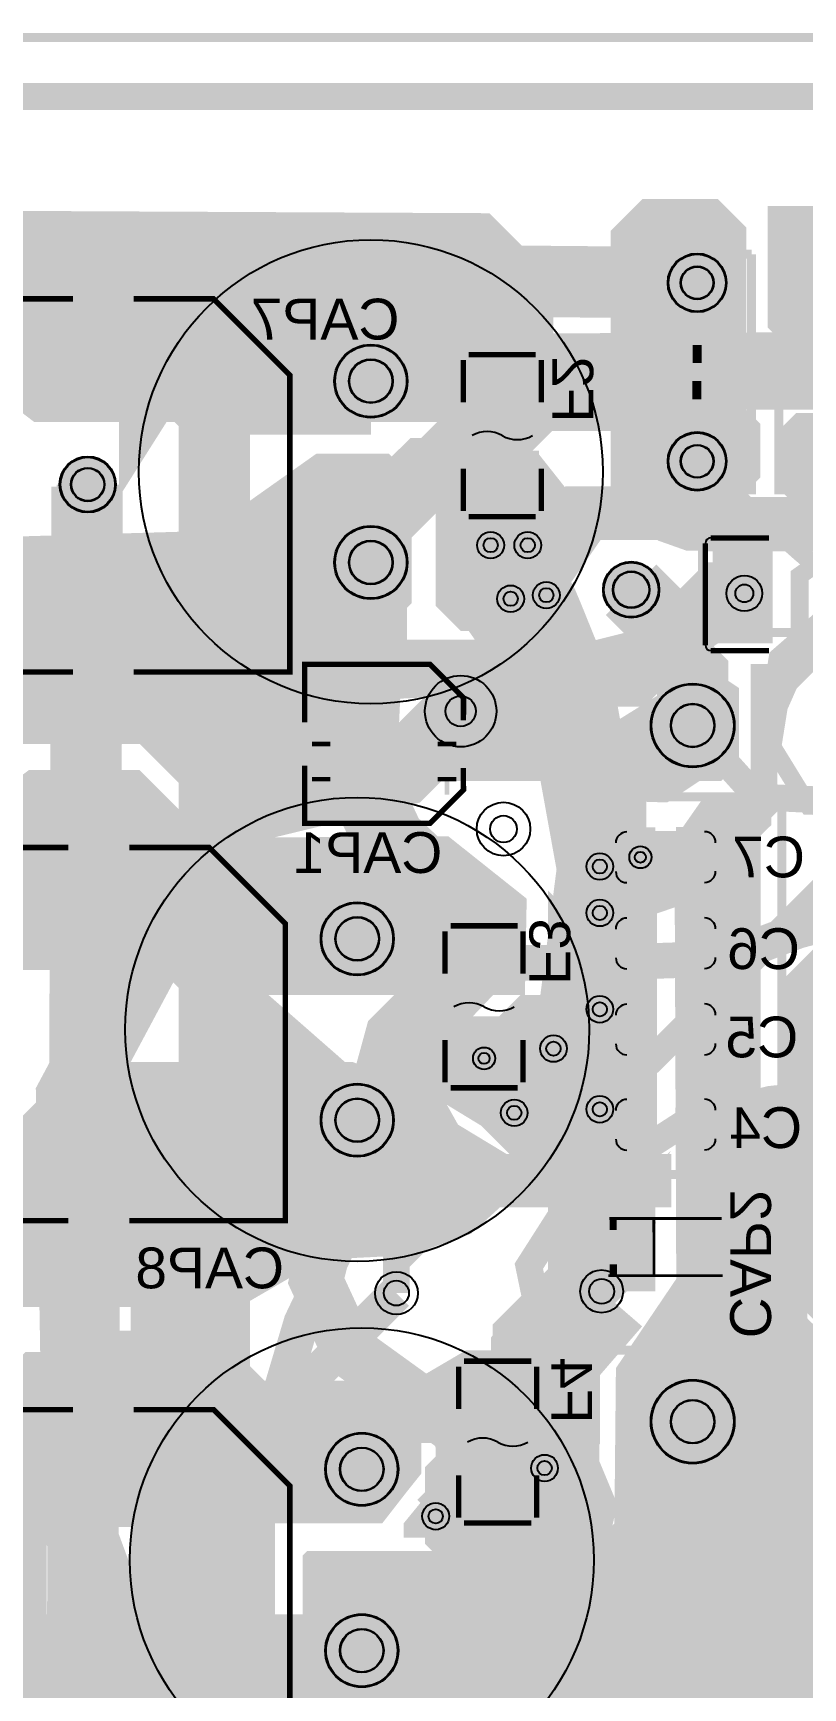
# Model space of a CAD drawing. Header units: millimetres. Extents: x 10 to 150, y 10 to 93.
# Drawn here: x 103.36 to 124.93, y 43.77 to 90.13 of the extents above; entities that cross this region are included whole.
import ezdxf

# ---------------------------------------------------------------- set-up
doc = ezdxf.new("R2010")
doc.units = ezdxf.units.MM
for name, color, linetype, true_color in [('BoardOutLine', 7, 'Continuous', 0xff00ff), ('BottomLayer', 7, 'Continuous', 0x00ff00), ('BottomPasteMaskLayer', 7, 'Continuous', 0x800000), ('BottomSilkLayer', 7, 'Continuous', 0x0000ff), ('BottomSolderMaskLayer', 7, 'Continuous', 0xaa00ff), ('Document', 7, 'Continuous', 0xffffff), ('Hole', 7, 'Continuous', 0x222222), ('Inner1', 7, 'Continuous', 0xffff00), ('Inner2', 7, 'Continuous', 0xff00ff), ('Multi-Layer', 7, 'Continuous', 0xc0c0c0), ('TopLayer', 7, 'Continuous', 0xff0000), ('TopSilkLayer', 7, 'Continuous', 0xffcc00), ('TopSolderMaskLayer', 7, 'Continuous', 0x800080)]:
    doc.layers.add(name, color=color, linetype=linetype, true_color=true_color)
doc.styles.get("Standard").update_dxf_attribs({"font": 'arial.ttf'})

msp = doc.modelspace()

# ---------------------------------------------------------------- hatches: boundary and pattern name
at = {"layer": 'BottomLayer'}
for points in [[(123.339, 82.082), (123.339, 84.582), (123.339, 84.682), (122.539, 85.482), (120.439, 85.482), (119.539, 84.582), (119.539, 81.382), (120.339, 80.582), (122.539, 80.582), (123.339, 81.482)], [(95.439, 81.182), (100.439, 81.182), (100.839, 81.182), (103.389, 79.233), (115.139, 79.233), (117.55, 79.25), (117.939, 79.682), (117.939, 83.282), (116.139, 85.082), (95.639, 85.182), (93.939, 84.282), (93.939, 81.882)], [(124.139, 85.282), (124.139, 85.082), (124.139, 84.282), (124.139, 82.182), (123.939, 81.982), (123.939, 81.882), (124.439, 81.382), (126.939, 81.382), (126.939, 81.382), (127.639, 80.682), (127.639, 85.282)], [(123.939, 85.282), (123.939, 81.982), (127.539, 81.982), (127.639, 81.882), (127.639, 85.182), (127.739, 85.282)], [(104.502, 84.207), (104.502, 79.707), (106.152, 79.707), (106.152, 84.207)], [(117.504, 81.299), (117.504, 79.299), (115.504, 79.299), (115.504, 81.299)], [(122.839, 76.782), (122.739, 76.682), (120.139, 76.682), (119.539, 77.282), (119.539, 79.282), (120.039, 79.782), (123.139, 79.782), (123.739, 79.182), (123.739, 77.682), (122.839, 76.782)], [(126.339, 76.882), (124.739, 76.882), (124.339, 77.282), (124.339, 79.082), (124.739, 79.482), (126.439, 79.482), (126.839, 79.082), (126.839, 77.382)], [(98.6, 75.9), (108.239, 76.182), (111.296, 78.346), (113.328, 78.346), (113.964, 77.711), (113.964, 74.155), (113.836, 74.028), (113.836, 72.123), (113.201, 71.488), (113.201, 69.583), (111.804, 68.186), (108.883, 68.186), (108.629, 68.44), (108.121, 68.44), (106.343, 70.218), (102.152, 70.218), (100.65, 71.65), (98.05, 71.75), (96.25, 67.5), (97.453, 72.377), (97.453, 72.631)], [(115.489, 78.332), (114.639, 77.482), (114.639, 74.082), (115.339, 73.382), (117.439, 73.382), (117.639, 73.682), (118.439, 74.482), (118.439, 77.182), (117.489, 78.382)], [(117.504, 78.409), (117.504, 76.409), (115.504, 76.409), (115.504, 78.409)], [(124.059, 73.059), (124.059, 75.759), (122.424, 75.759), (122.424, 73.059)], [(104.502, 75.207), (104.502, 70.707), (106.152, 70.707), (106.152, 75.207)], [(114.862, 70.218), (114.862, 70.605), (116.639, 72.382), (118.592, 72.382), (118.722, 72.253), (118.722, 71.265), (118.439, 70.982), (118.439, 70.982), (118.139, 70.682), (118.139, 69.532), (117.739, 69.182), (114.939, 69.182), (114.939, 70.14), (114.862, 70.218)], [(121.139, 68.582), (120.939, 68.582), (119.389, 68.632), (118.939, 68.832), (118.939, 70.382), (121.839, 72.182), (122.539, 72.182), (123.139, 71.782), (123.139, 69.682), (122.639, 69.182), (122.039, 69.182), (121.139, 68.582), (121.139, 68.582)], [(112.941, 70.768), (110.141, 70.768), (110.141, 69.668), (112.941, 69.668)], [(116.262, 70.768), (113.462, 70.768), (113.462, 69.668), (116.262, 69.668)], [(107.639, 63.182), (106.939, 63.882), (100.039, 63.882), (99.839, 63.682), (99.743, 63.586), (98.945, 63.581), (98.739, 63.382), (97.939, 63.382), (95.639, 63.382), (95.339, 63.982), (95.339, 65.182), (100.439, 67.882), (102.839, 69.182), (103.239, 69.482), (106.339, 69.482), (108.239, 67.582), (114.989, 67.632), (117.189, 65.882), (117.139, 63.182), (107.639, 63.182)], [(104.375, 68.84), (104.375, 64.34), (106.025, 64.34), (106.025, 68.84)], [(119.639, 47.632), (119.689, 52.732), (121.38, 55.232), (121.33, 67.551), (122.219, 68.821), (123.489, 68.821), (123.743, 68.567), (123.743, 54.724), (127.553, 50.914), (127.553, 47.231), (124.124, 43.802), (122.092, 43.802), (119.933, 45.961)], [(120.639, 67.682), (120.839, 67.482), (120.839, 59.182), (120.639, 58.982), (119.439, 58.982), (119.439, 58.982), (116.639, 59.082), (114.339, 60.482), (114.339, 61.882), (114.889, 62.432), (118.789, 62.432), (118.739, 67.182), (119.239, 67.682)], [(120.776, 67.493), (119.976, 67.493), (119.976, 66.593), (120.776, 66.593)], [(122.176, 67.493), (121.376, 67.493), (121.376, 66.593), (122.176, 66.593)], [(116.996, 65.297), (116.996, 63.297), (114.996, 63.297), (114.996, 65.297)], [(120.776, 65.08), (119.976, 65.08), (119.976, 64.18), (120.776, 64.18)], [(122.176, 65.08), (121.376, 65.08), (121.376, 64.18), (122.176, 64.18)], [(126.039, 64.482), (126.523, 64.002), (126.794, 63.78), (127.139, 63.182), (127.139, 56.782), (127.939, 55.482), (127.739, 53.982), (126.939, 53.382), (125.939, 53.382), (124.339, 54.982), (124.339, 63.582), (125.239, 64.482)], [(120.776, 62.667), (119.976, 62.667), (119.976, 61.767), (120.776, 61.767)], [(122.176, 62.667), (121.376, 62.667), (121.376, 61.767), (122.176, 61.767)], [(116.996, 62.407), (116.996, 60.407), (114.996, 60.407), (114.996, 62.407)], [(97.839, 58.382), (101.649, 58.382), (104.57, 61.304), (112.317, 61.304), (112.444, 61.258), (112.444, 61.258), (116.744, 58.658), (116.744, 57.258), (114.039, 57.282), (109.142, 54.445), (97.331, 54.445), (96.061, 55.715), (95.553, 55.715), (95.426, 55.842)], [(104.375, 59.84), (104.375, 55.34), (106.025, 55.34), (106.025, 59.84)], [(120.776, 60), (119.976, 60), (119.976, 59.1), (120.776, 59.1)], [(122.176, 60), (121.376, 60), (121.376, 59.1), (122.176, 59.1)], [(119.127, 55.441), (120.627, 55.441), (120.627, 56.8), (119.127, 56.8)], [(121.527, 55.441), (123.027, 55.441), (123.027, 56.8), (121.527, 56.8)], [(104.839, 48.282), (104.039, 47.782), (95.439, 47.782), (95.139, 48.182), (95.139, 49.282), (95.539, 49.682), (99.339, 49.682), (99.439, 49.782), (99.739, 49.782), (103.139, 53.182), (103.739, 53.182), (104.339, 53.782), (108.439, 53.782), (109.839, 52.382), (114.039, 52.382), (115.489, 53.232), (117.189, 53.232), (117.539, 52.982), (117.489, 51.082), (114.839, 51.082), (114.239, 50.682), (114.239, 49.782), (113.839, 49.282), (113.139, 48.382), (106.939, 48.382), (106.839, 48.282), (104.839, 48.282)], [(104.502, 53.092), (104.502, 48.592), (106.152, 48.592), (106.152, 53.092)], [(117.377, 53.105), (117.377, 51.105), (115.377, 51.105), (115.377, 53.105)], [(114.989, 50.282), (114.639, 50.032), (114.639, 49.482), (114.039, 48.682), (114.039, 48.282), (114.289, 48.032), (117.639, 48.082), (118.239, 48.532), (118.967, 50.385), (117.639, 50.282)], [(117.377, 50.215), (117.377, 48.215), (115.377, 48.215), (115.377, 50.215)], [(118.534, 47.508), (118.776, 47.508), (120.223, 48.956), (120.223, 47.952), (119.093, 46.822)], [(110.915, 45.834), (110.915, 47.485), (111.042, 47.612), (123.235, 47.612), (123.87, 46.977), (124.439, 46.182), (124.439, 42.482), (123.997, 41.897), (111.677, 41.897), (111.677, 42.024), (109.772, 43.929)], [(124.739, 42.182), (124.739, 43.882), (128.439, 47.182), (129.139, 47.682), (130.339, 47.682), (130.939, 47.082), (130.939, 45.782), (130.339, 45.182), (128.939, 45.182), (128.439, 45.382), (127.939, 45.382), (125.939, 43.482), (125.939, 42.182), (124.739, 42.182)], [(97.834, 42.405), (100.12, 42.405), (103.549, 45.834), (113.455, 45.834), (114.472, 44.818), (114.472, 41.897), (114.091, 41.516), (112.312, 41.516), (110.534, 39.738), (109.391, 39.738), (107.232, 37.579), (97.453, 37.579), (97.199, 37.833), (97.199, 38.468), (98.639, 41.082)], [(104.502, 44.092), (104.502, 39.592), (106.152, 39.592), (106.152, 44.092)]]:
    msp.add_hatch(color=256, dxfattribs=at).paths.add_polyline_path(points)
at = {"layer": 'BottomPasteMaskLayer'}
for points in [[(104.502, 84.207), (104.502, 79.707), (106.152, 79.707), (106.152, 84.207)], [(117.504, 81.299), (117.504, 79.299), (115.504, 79.299), (115.504, 81.299)], [(117.504, 78.409), (117.504, 76.409), (115.504, 76.409), (115.504, 78.409)], [(124.059, 73.159), (124.059, 73.85), (123.959, 73.95), (123.603, 73.95), (123.503, 74.05), (123.503, 74.768), (123.603, 74.868), (123.959, 74.868), (124.059, 74.968), (124.059, 75.659), (123.959, 75.759), (122.524, 75.759), (122.424, 75.659), (122.424, 73.159), (122.524, 73.059), (123.959, 73.059)], [(104.502, 75.207), (104.502, 70.707), (106.152, 70.707), (106.152, 75.207)], [(112.941, 70.768), (110.141, 70.768), (110.141, 69.668), (112.941, 69.668)], [(116.262, 70.768), (113.462, 70.768), (113.462, 69.668), (116.262, 69.668)], [(104.375, 68.84), (104.375, 64.34), (106.025, 64.34), (106.025, 68.84)], [(120.776, 67.493), (119.976, 67.493), (119.976, 66.593), (120.776, 66.593)], [(122.176, 67.493), (121.376, 67.493), (121.376, 66.593), (122.176, 66.593)], [(116.996, 65.297), (116.996, 63.297), (114.996, 63.297), (114.996, 65.297)], [(120.776, 65.08), (119.976, 65.08), (119.976, 64.18), (120.776, 64.18)], [(122.176, 65.08), (121.376, 65.08), (121.376, 64.18), (122.176, 64.18)], [(120.776, 62.667), (119.976, 62.667), (119.976, 61.767), (120.776, 61.767)], [(122.176, 62.667), (121.376, 62.667), (121.376, 61.767), (122.176, 61.767)], [(116.996, 62.407), (116.996, 60.407), (114.996, 60.407), (114.996, 62.407)], [(104.375, 59.84), (104.375, 55.34), (106.025, 55.34), (106.025, 59.84)], [(120.776, 60), (119.976, 60), (119.976, 59.1), (120.776, 59.1)], [(122.176, 60), (121.376, 60), (121.376, 59.1), (122.176, 59.1)], [(119.127, 55.441), (120.627, 55.441), (120.627, 56.8), (119.127, 56.8)], [(121.527, 55.441), (123.027, 55.441), (123.027, 56.8), (121.527, 56.8)], [(104.502, 53.092), (104.502, 48.592), (106.152, 48.592), (106.152, 53.092)], [(117.377, 53.105), (117.377, 51.105), (115.377, 51.105), (115.377, 53.105)], [(117.377, 50.215), (117.377, 48.215), (115.377, 48.215), (115.377, 50.215)], [(104.502, 44.092), (104.502, 39.592), (106.152, 39.592), (106.152, 44.092)]]:
    msp.add_hatch(color=256, dxfattribs=at).paths.add_polyline_path(points)
at = {"layer": 'BottomSilkLayer'}
for points in [[(107.541, 82.298), (107.85, 82.298), (107.85, 81.062), (107.541, 81.062)], [(106.666, 81.835), (108.726, 81.835), (108.726, 81.526), (106.666, 81.526)], [(107.541, 72.616), (107.85, 72.616), (107.85, 73.852), (107.541, 73.852)], [(115.02, 69.659), (115.02, 68.799), (114.891, 68.799), (114.891, 69.659)], [(111.171, 69.293), (111.171, 69.164), (111.687, 69.164), (111.687, 69.293)], [(115.213, 69.293), (115.213, 69.164), (114.697, 69.164), (114.697, 69.293)], [(107.414, 66.931), (107.723, 66.931), (107.723, 65.695), (107.414, 65.695)], [(106.539, 66.468), (108.599, 66.468), (108.599, 66.159), (106.539, 66.159)], [(107.414, 57.249), (107.723, 57.249), (107.723, 58.485), (107.414, 58.485)], [(107.541, 51.183), (107.85, 51.183), (107.85, 49.947), (107.541, 49.947)], [(106.666, 50.72), (108.726, 50.72), (108.726, 50.411), (106.666, 50.411)]]:
    msp.add_hatch(color=256, dxfattribs=at).paths.add_polyline_path(points)
at = {"layer": 'BottomSolderMaskLayer'}
for points in [[(104.493, 84.276), (104.493, 79.638), (106.161, 79.638), (106.161, 84.276)], [(121.14, 83.132, 1), (122.79, 83.132, 1)], [(111.796, 80.378, 1), (113.847, 80.378, 1)], [(117.529, 81.324), (117.529, 79.273), (115.478, 79.273), (115.478, 81.324)], [(121.14, 78.132, 1), (122.79, 78.132, 1)], [(117.529, 78.434), (117.529, 76.383), (115.478, 76.383), (115.478, 78.434)], [(104.102, 77.483, 1), (105.677, 77.483, 1)], [(111.796, 75.298, 1), (113.847, 75.298, 1)], [(124.084, 73.033), (124.084, 75.784), (122.398, 75.784), (122.398, 73.033)], [(104.493, 75.276), (104.493, 70.638), (106.161, 70.638), (106.161, 75.276)], [(119.329, 74.536, 1), (120.904, 74.536, 1)], [(120.664, 70.733, 1), (123.015, 70.733, 1)], [(112.966, 70.793), (110.116, 70.793), (110.116, 69.642), (112.966, 69.642)], [(116.288, 70.793), (113.437, 70.793), (113.437, 69.642), (116.288, 69.642)], [(104.366, 68.909), (104.366, 64.271), (106.034, 64.271), (106.034, 68.909)], [(120.801, 67.518), (119.95, 67.518), (119.95, 66.567), (120.801, 66.567)], [(122.201, 67.518), (121.35, 67.518), (121.35, 66.567), (122.201, 66.567)], [(111.415, 64.757, 1), (113.466, 64.757, 1)], [(117.021, 65.322), (117.021, 63.271), (114.97, 63.271), (114.97, 65.322)], [(120.801, 65.105), (119.95, 65.105), (119.95, 64.154), (120.801, 64.154)], [(122.201, 65.105), (121.35, 65.105), (121.35, 64.154), (122.201, 64.154)], [(120.801, 62.692), (119.95, 62.692), (119.95, 61.741), (120.801, 61.741)], [(122.201, 62.692), (121.35, 62.692), (121.35, 61.741), (122.201, 61.741)], [(117.021, 62.432), (117.021, 60.381), (114.97, 60.381), (114.97, 62.432)], [(111.415, 59.677, 1), (113.466, 59.677, 1)], [(104.366, 59.909), (104.366, 55.271), (106.034, 55.271), (106.034, 59.909)], [(120.801, 60.025), (119.95, 60.025), (119.95, 59.074), (120.801, 59.074)], [(122.201, 60.025), (121.35, 60.025), (121.35, 59.074), (122.201, 59.074)], [(119.101, 55.416), (120.652, 55.416), (120.652, 56.825), (119.101, 56.825)], [(121.501, 55.416), (123.052, 55.416), (123.052, 56.825), (121.501, 56.825)], [(104.493, 53.161), (104.493, 48.523), (106.161, 48.523), (106.161, 53.161)], [(117.402, 53.13), (117.402, 51.079), (115.351, 51.079), (115.351, 53.13)], [(120.664, 51.233, 1), (123.015, 51.233, 1)], [(111.542, 49.898, 1), (113.593, 49.898, 1)], [(117.402, 50.24), (117.402, 48.189), (115.351, 48.189), (115.351, 50.24)], [(111.542, 44.818, 1), (113.593, 44.818, 1)], [(104.493, 44.161), (104.493, 39.523), (106.161, 39.523), (106.161, 44.161)]]:
    msp.add_hatch(color=256, dxfattribs=at).paths.add_polyline_path(points)
at = {"layer": 'Document'}
for points in [[(105.172, 82.298), (105.481, 82.298), (105.481, 81.062), (105.172, 81.062)], [(115.422, 82.238), (115.422, 80.338), (115.422, 80.238), (115.322, 80.238), (115.122, 80.238), (115.122, 82.238)], [(104.297, 81.835), (106.357, 81.835), (106.357, 81.526), (104.297, 81.526)], [(114.122, 81.438), (116.022, 81.438), (116.122, 81.438), (116.122, 81.338), (116.122, 81.138), (114.122, 81.138)], [(115.022, 76.438), (115.022, 74.538), (115.022, 74.438), (114.922, 74.438), (114.722, 74.438), (114.722, 76.438)], [(105.172, 72.616), (105.481, 72.616), (105.481, 73.852), (105.172, 73.852)], [(117.108, 73.117), (108.308, 73.117), (109.808, 72.017), (111.108, 71.517), (112.308, 71.417), (114.308, 71.517), (116.008, 72.117)], [(115.02, 70.648), (115.02, 69.788), (114.891, 69.788), (114.891, 70.648)], [(111.171, 70.282), (111.171, 70.153), (111.687, 70.153), (111.687, 70.282)], [(115.213, 70.282), (115.213, 70.153), (114.697, 70.153), (114.697, 70.282)], [(105.045, 66.931), (105.354, 66.931), (105.354, 65.695), (105.045, 65.695)], [(104.17, 66.468), (106.23, 66.468), (106.23, 66.159), (104.17, 66.159)], [(115.041, 66.617), (115.041, 64.717), (115.041, 64.617), (114.941, 64.617), (114.741, 64.617), (114.741, 66.617)], [(113.741, 65.817), (115.641, 65.817), (115.741, 65.817), (115.741, 65.717), (115.741, 65.517), (113.741, 65.517)], [(114.641, 60.817), (114.641, 58.917), (114.641, 58.817), (114.541, 58.817), (114.341, 58.817), (114.341, 60.817)], [(105.045, 57.249), (105.354, 57.249), (105.354, 58.485), (105.045, 58.485)], [(116.727, 57.496), (107.927, 57.496), (109.427, 56.396), (110.727, 55.896), (111.927, 55.796), (113.927, 55.896), (115.627, 56.496)], [(119.713, 56.933), (119.51, 56.933), (119.51, 56.603), (119.713, 56.603)], [(119.996, 55.397), (120.199, 55.397), (120.199, 56.794), (119.996, 56.794)], [(120.467, 55.99), (120.467, 56.2), (119.627, 56.2), (119.627, 55.99)], [(122.577, 55.99), (122.577, 56.2), (121.737, 56.2), (121.737, 55.99)], [(119.513, 55.308), (119.717, 55.308), (119.717, 55.638), (119.513, 55.638)], [(115.168, 51.758), (115.168, 49.858), (115.168, 49.758), (115.068, 49.758), (114.868, 49.758), (114.868, 51.758)], [(105.172, 51.183), (105.481, 51.183), (105.481, 49.947), (105.172, 49.947)], [(104.297, 50.72), (106.357, 50.72), (106.357, 50.411), (104.297, 50.411)], [(113.868, 50.958), (115.768, 50.958), (115.868, 50.958), (115.868, 50.858), (115.868, 50.658), (113.868, 50.657)], [(114.768, 45.958), (114.768, 44.058), (114.768, 43.958), (114.668, 43.958), (114.468, 43.958), (114.468, 45.958)]]:
    msp.add_hatch(color=256, dxfattribs=at).paths.add_polyline_path(points)
at = {"layer": 'Inner1'}
for points in [[(116.234, 77.271), (118.526, 77.422), (121.657, 76.37), (117.403, 76.37), (117.212, 76.56)], [(119.498, 76.271), (118.315, 74.571), (118.218, 76.497), (118.444, 76.271), (119.498, 76.271)], [(118.049, 74.192), (118.049, 74.823), (118.099, 74.872), (118.049, 74.192)], [(119.659, 65.063), (121.906, 65.834), (124.045, 67.946), (124.045, 68.86), (124.071, 68.885), (123.969, 68.873), (123.334, 68.238), (123.334, 68.06), (122.902, 67.628), (120.185, 67.628), (119.753, 67.196)], [(119.738, 67.781), (122.871, 67.781), (123.134, 67.518), (121.996, 67.518), (121.573, 67.094), (120.641, 67.094), (120.312, 66.765)], [(119.22, 51.046), (119.22, 46.813), (117.967, 45.56), (117.967, 47.626), (116.409, 49.184)]]:
    msp.add_hatch(color=256, dxfattribs=at).paths.add_polyline_path(points)
at = {"layer": 'Inner2'}
for points in [[(114.639, 77.682), (115.139, 78.182), (117.439, 78.182), (118.439, 77.182), (118.439, 74.482), (117.539, 73.382), (115.339, 73.382), (114.639, 74.082), (114.639, 77.582), (114.639, 77.682)], [(120.639, 67.682), (120.839, 67.482), (120.839, 59.182), (120.639, 58.982), (119.439, 58.982), (119.439, 58.982), (116.639, 59.082), (114.339, 60.482), (114.339, 61.882), (114.939, 62.582), (118.739, 62.582), (118.739, 67.182), (119.239, 67.682)], [(107.834, 62.64), (107.834, 59.865), (107.787, 59.818), (106.185, 55.106), (107.834, 56.337), (107.646, 56.149), (107.787, 56.149), (111.597, 59.959), (111.55, 59.959)], [(130.7, 48), (130.7, 47.05), (131.5, 46.25), (133, 46.25), (133.75, 47), (133.75, 48.45), (132.4, 49.8), (132, 49.8), (129.65, 52.15), (128.35, 52.4), (127.35, 53.35), (126, 53.35), (125.05, 54.1), (125.1, 55.4), (126.1, 56.3), (130.65, 56.3), (130.95, 56.6), (131.85, 56.6), (132.15, 56.9), (132.15, 58.9), (131.85, 59.2), (131.8, 59.2), (131, 58.4), (123.95, 58.25), (123.05, 57.7), (123, 53.4), (124.3, 51.95), (127.4, 50.9), (128.65, 49.9)], [(115.239, 50.682), (114.639, 50.282), (114.639, 49.482), (113.739, 48.382), (113.739, 47.982), (117.839, 47.982), (118.539, 48.582), (118.539, 50.182), (117.939, 50.682)], [(96.839, 36.682), (96.839, 37.082), (100.439, 40.682), (100.439, 47.182), (100.439, 48.082), (99.439, 49.382), (100.639, 50.482), (102.839, 49.982), (102.939, 49.982), (103.739, 49.182), (103.739, 44.482), (103.839, 44.382), (103.839, 36.982), (103.139, 36.282), (103.139, 34.682), (101.039, 32.582), (97.739, 32.582), (97.339, 32.982), (97.339, 34.282), (96.839, 34.782)]]:
    msp.add_hatch(color=256, dxfattribs=at).paths.add_polyline_path(points)
at = {"layer": 'Multi-Layer'}
for points in [[(121.165, 83.132, 1), (122.765, 83.132, 1)], [(111.822, 80.378, 1), (113.822, 80.378, 1)], [(121.165, 78.132, 1), (122.765, 78.132, 1)], [(111.822, 75.298, 1), (113.822, 75.298, 1)], [(119.354, 74.536, 1), (120.878, 74.536, 1)], [(120.689, 70.733, 1), (122.989, 70.733, 1)], [(111.441, 64.757, 1), (113.441, 64.757, 1)], [(111.441, 59.677, 1), (113.441, 59.677, 1)], [(120.689, 51.233, 1), (122.989, 51.233, 1)], [(111.568, 49.898, 1), (113.568, 49.898, 1)], [(111.568, 44.818, 1), (113.568, 44.818, 1)]]:
    msp.add_hatch(color=256, dxfattribs=at).paths.add_polyline_path(points)
at = {"layer": 'TopLayer'}
for points in [[(113.024, 43.926), (114.484, 43.926), (116.275, 45.717), (113.697, 45.717), (113.684, 45.704)], [(115.107, 42.41), (115.86, 42.41), (117.976, 44.527), (117.976, 41.987), (117.882, 41.893)]]:
    msp.add_hatch(color=256, dxfattribs=at).paths.add_polyline_path(points)
at = {"layer": 'TopSilkLayer'}
for points in [[(117.122, 73.138), (108.322, 73.138), (109.822, 72.038), (111.122, 71.538), (112.322, 71.438), (114.322, 71.538), (116.022, 72.138)], [(116.741, 57.517), (107.941, 57.517), (109.441, 56.417), (110.741, 55.917), (111.941, 55.817), (113.941, 55.917), (115.641, 56.517)]]:
    msp.add_hatch(color=256, dxfattribs=at).paths.add_polyline_path(points)
at = {"layer": 'TopSolderMaskLayer'}
for points in [[(121.14, 83.132, 1), (122.79, 83.132, 1)], [(111.796, 80.378, 1), (113.847, 80.378, 1)], [(121.14, 78.132, 1), (122.79, 78.132, 1)], [(104.102, 77.483, 1), (105.677, 77.483, 1)], [(111.796, 75.298, 1), (113.847, 75.298, 1)], [(119.329, 74.536, 1), (120.904, 74.536, 1)], [(120.664, 70.733, 1), (123.015, 70.733, 1)], [(111.415, 64.757, 1), (113.466, 64.757, 1)], [(111.415, 59.677, 1), (113.466, 59.677, 1)], [(120.664, 51.233, 1), (123.015, 51.233, 1)], [(111.542, 49.898, 1), (113.593, 49.898, 1)], [(111.542, 44.818, 1), (113.593, 44.818, 1)]]:
    msp.add_hatch(color=256, dxfattribs=at).paths.add_polyline_path(points)

# ---------------------------------------------------------------- linework, layer by layer
at = {"layer": 'BoardOutLine', "const_width": 0.254}
msp.add_lwpolyline([(10, 90), (150, 90), (150, 10), (10, 10), (10, 90)], close=True, dxfattribs=at)
at = {"layer": 'BottomLayer'}
for points, const_width in [([(111.541, 70.218), (111.541, 74.017), (112.822, 75.298)], 0.254), ([(117.239, 71.882), (117.239, 71.882), (120.839, 72.782), (123.242, 74.409)], 1.5), ([(126.276, 74.409), (126.276, 73.819), (124.539, 72.082), (123.839, 72.082), (123.839, 68.482), (122.839, 67.482)], 0.75), ([(105.327, 72.957), (108.067, 70.218), (111.541, 70.218)], 0.254), ([(115.339, 71.133), (116.489, 71.133), (117.239, 71.883)], 1.5), ([(114.862, 70.218), (115.339, 70.695), (115.339, 71.133)], 1.5), ([(120.375, 64.63), (120.375, 67.043)], 0.254), ([(121.776, 64.63), (121.776, 67.043)], 0.254), ([(105.2, 66.59), (107.034, 64.757), (112.441, 64.757)], 0.254), ([(112.441, 64.757), (112.901, 64.297), (115.996, 64.297)], 0.254), ([(120.375, 62.217), (120.375, 64.63)], 0.254), ([(121.776, 62.217), (121.776, 64.63)], 0.254), ([(120.375, 62.217), (120.375, 59.55)], 0.254), ([(121.776, 59.55), (121.776, 62.217)], 0.254), ([(112.439, 59.677), (115.339, 57.982), (121.241, 57.982)], 1.5), ([(112.441, 59.677), (110.354, 57.59), (105.2, 57.59)], 0.254), ([(120.125, 58.153), (121.711, 58.153), (121.776, 58.218), (121.776, 59.55)], 0.254), ([(116.338, 49.184), (118.489, 50.533), (118.589, 55.475), (119.437, 56.324), (118.779, 54.988), (119.209, 55.097), (119.45, 56.362), (120.187, 56.349), (120.016, 55.613), (119.29, 54.884)], 1), ([(121.839, 51.233), (122.277, 51.67), (122.277, 56.121)], 0.254), ([(112.568, 49.898), (114.775, 52.105), (116.377, 52.105)], 0.254), ([(105.327, 50.842), (106.272, 49.898), (112.568, 49.898)], 0.254), ([(105.327, 41.842), (108.302, 44.818), (112.568, 44.818)], 0.254)]:
    msp.add_lwpolyline(points, dxfattribs=dict(at, const_width=const_width))
at = {"layer": 'BottomSilkLayer'}
for points, const_width in [([(12.2, 88.35), (148.35, 88.35), (148.35, 11.95), (12.15, 11.95), (12.2, 88.3)], 0.75), ([(104.475, 72.231), (100.101, 72.231), (100.101, 80.547), (102.237, 82.683), (104.475, 82.683)], 0.152), ([(106.179, 72.231), (110.553, 72.231), (110.553, 80.547), (108.417, 82.683), (106.179, 82.683)], 0.152), ([(117.444, 81.122), (115.563, 81.122)], 0.152), ([(115.411, 80.97), (115.411, 79.78)], 0.152), ([(117.596, 79.78), (117.596, 80.97)], 0.152), ([(115.411, 76.737), (115.411, 77.927)], 0.152), ([(117.596, 77.927), (117.596, 76.737)], 0.152), ([(117.444, 76.585), (115.563, 76.585)], 0.152), ([(122.347, 75.987), (123.982, 75.987)], 0.152), ([(122.195, 72.982), (122.195, 75.835)], 0.152), ([(123.982, 72.83), (122.347, 72.83)], 0.152), ([(110.966, 70.825), (110.966, 72.443), (114.482, 72.443), (115.419, 71.508), (115.416, 70.878)], 0.152), ([(110.966, 69.61), (110.966, 67.991), (114.482, 67.991), (115.418, 68.928), (115.411, 69.542)], 0.152), ([(120.795, 67.752), (119.995, 67.752)], 0.254), ([(121.371, 67.758), (122.171, 67.758)], 0.254), ([(104.348, 56.864), (99.974, 56.864), (99.974, 65.18), (102.11, 67.316), (104.348, 67.316)], 0.152), ([(106.052, 56.864), (110.426, 56.864), (110.426, 65.18), (108.29, 67.316), (106.052, 67.316)], 0.152), ([(119.686, 67.442), (119.686, 66.642)], 0.254), ([(122.481, 67.448), (122.481, 66.648)], 0.254), ([(120.795, 66.333), (119.995, 66.333)], 0.254), ([(121.371, 66.338), (122.171, 66.338)], 0.254), ([(120.795, 65.339), (119.995, 65.339)], 0.254), ([(121.371, 65.345), (122.171, 65.345)], 0.254), ([(114.903, 64.968), (114.903, 63.778)], 0.152), ([(116.936, 65.12), (115.055, 65.12)], 0.152), ([(117.088, 63.778), (117.088, 64.968)], 0.152), ([(119.686, 65.029), (119.686, 64.229)], 0.254), ([(122.481, 65.035), (122.481, 64.235)], 0.254), ([(120.795, 63.92), (119.995, 63.92)], 0.254), ([(121.371, 63.925), (122.171, 63.925)], 0.254), ([(120.795, 62.926), (119.995, 62.926)], 0.254), ([(121.371, 62.932), (122.171, 62.932)], 0.254), ([(119.686, 62.616), (119.686, 61.816)], 0.254), ([(122.481, 62.622), (122.481, 61.822)], 0.254), ([(114.903, 60.735), (114.903, 61.925)], 0.152), ([(117.088, 61.925), (117.088, 60.735)], 0.152), ([(120.795, 61.507), (119.995, 61.507)], 0.254), ([(121.371, 61.512), (122.171, 61.512)], 0.254), ([(116.936, 60.583), (115.055, 60.583)], 0.152), ([(120.795, 60.259), (119.995, 60.259)], 0.254), ([(121.371, 60.265), (122.171, 60.265)], 0.254), ([(119.686, 59.949), (119.686, 59.149)], 0.254), ([(122.481, 59.955), (122.481, 59.155)], 0.254), ([(120.795, 58.839), (119.995, 58.839)], 0.254), ([(121.371, 58.845), (122.171, 58.845)], 0.254), ([(119.502, 56.921), (122.652, 56.921)], 0.08), ([(120.753, 56.921), (120.757, 55.32)], 0.08), ([(119.477, 55.32), (122.677, 55.32)], 0.08), ([(115.284, 52.776), (115.284, 51.586)], 0.152), ([(117.317, 52.928), (115.436, 52.928)], 0.152), ([(117.469, 51.586), (117.469, 52.776)], 0.152), ([(104.475, 41.116), (100.101, 41.116), (100.101, 49.432), (102.237, 51.568), (104.475, 51.568)], 0.152), ([(106.179, 41.116), (110.553, 41.116), (110.553, 49.432), (108.417, 51.568), (106.179, 51.568)], 0.152), ([(115.284, 48.543), (115.284, 49.733)], 0.152), ([(117.469, 49.733), (117.469, 48.543)], 0.152), ([(117.317, 48.391), (115.436, 48.391)], 0.152)]:
    msp.add_lwpolyline(points, dxfattribs=dict(at, const_width=const_width))
for centre, radius, start, end in [((116.081, 78.122), 0.845, 60, 120), ((116.926, 79.585), 0.845, 240, 300), ((122.347, 75.835), 0.152, 90, 180), ((122.347, 72.982), 0.152, 180, 270), ((119.995, 67.442), 0.31, 90, 180.0047), ((122.171, 67.448), 0.31, 0, 90), ((119.995, 66.642), 0.31, 180, 270), ((122.171, 66.648), 0.31, 270, 0), ((119.995, 65.029), 0.31, 90, 180.0047), ((122.171, 65.035), 0.31, 0, 90), ((119.995, 64.229), 0.31, 180, 270), ((122.171, 64.235), 0.31, 270, 0), ((115.573, 62.12), 0.845, 60, 120), ((116.418, 63.583), 0.845, 240, 300), ((119.995, 62.616), 0.31, 90, 180.0047), ((122.171, 62.622), 0.31, 0, 90), ((119.995, 61.816), 0.31, 180, 270), ((122.171, 61.822), 0.31, 270, 0), ((119.995, 59.949), 0.31, 90, 180.0047), ((122.171, 59.955), 0.31, 0, 90), ((119.995, 59.149), 0.31, 180, 270), ((122.171, 59.155), 0.31, 270, 0), ((115.954, 49.928), 0.845, 60, 120), ((116.799, 51.391), 0.845, 240, 300)]:
    msp.add_arc(centre, radius, start, end, dxfattribs=at)
at = {"layer": 'BottomSolderMaskLayer'}
for centre, radius in [((121.965, 83.132), 0.825), ((121.965, 83.132), 0.464), ((112.822, 80.378), 1.025), ((112.822, 80.378), 0.615), ((121.965, 78.132), 0.825), ((121.965, 78.132), 0.464), ((104.889, 77.483), 0.787), ((104.889, 77.482), 0.472), ((112.822, 75.298), 1.025), ((112.822, 75.298), 0.615), ((120.116, 74.536), 0.787), ((120.117, 74.536), 0.517), ((121.839, 70.733), 1.175), ((121.839, 70.733), 0.613), ((112.441, 64.757), 1.025), ((112.441, 64.757), 0.615), ((112.441, 59.677), 1.025), ((112.441, 59.677), 0.615), ((121.839, 51.233), 1.175), ((121.839, 51.232), 0.613), ((112.568, 49.898), 1.025), ((112.568, 49.898), 0.615), ((112.568, 44.818), 1.025), ((112.568, 44.818), 0.615)]:
    msp.add_circle(centre, radius, dxfattribs=at)
at = {"layer": 'Hole'}
for centre, radius in [((116.179, 75.783), 0.2), ((117.219, 75.783), 0.2), ((123.289, 74.433), 0.25), ((116.739, 74.282), 0.2), ((117.739, 74.383), 0.2), ((115.339, 71.133), 0.425), ((116.539, 67.833), 0.375), ((119.239, 66.783), 0.2), ((120.375, 67.043), 0.155), ((119.239, 65.483), 0.2), ((119.239, 62.783), 0.2), ((117.939, 61.682), 0.2), ((115.995, 61.407), 0.155), ((116.839, 59.883), 0.2), ((119.239, 59.982), 0.2), ((113.539, 54.833), 0.35), ((119.289, 54.883), 0.35), ((117.689, 49.932), 0.2), ((114.639, 48.582), 0.2)]:
    msp.add_circle(centre, radius, dxfattribs=at)
at = {"layer": 'Inner1'}
for points, const_width in [([(112.822, 80.378), (108.294, 80.378), (105.439, 83.233), (96.689, 83.233), (96.039, 82.682)], 3), ([(117.219, 75.783), (117.689, 75.783), (118.589, 76.682), (120.589, 76.682), (120.692, 76.771), (121.789, 76.382), (128.57, 76.382), (130.417, 74.536)], 1.5), ([(116.179, 75.783), (116.439, 75.783), (116.989, 75.232)], 3), ([(116.179, 75.783), (117.219, 75.783)], 1), ([(123.289, 74.432), (122.589, 74.432), (121.089, 72.932), (120.913, 72.932), (120.113, 72.132), (116.339, 72.132), (115.339, 71.132)], 1.75), ([(120.374, 67.043), (122.839, 67.282), (123.638, 68.183), (124.339, 72.582), (126.239, 74.233), (128.939, 74.482), (130.418, 74.536)], 0.75), ([(115.339, 71.133), (113.688, 69.482), (108.796, 68.326)], 2), ([(128.793, 70.744), (128.557, 69.441), (128.288, 67.983), (126.64, 65.481), (124.79, 64.983), (122.728, 64.204), (119.238, 64.084)], 1), ([(112.693, 31.61), (112.693, 33.228), (108.69, 37.231), (104.639, 48.232), (104.438, 60.332), (108.69, 68.282), (113.081, 69.342)], 2), ([(119.439, 66.032), (119.857, 66.783)], 2), ([(119.239, 66.783), (120.115, 66.783), (120.375, 67.043)], 1), ([(119.238, 64.084), (115.537, 64.084), (114.338, 62.883), (114.338, 60.183), (115.122, 58.784), (114.351, 57.404), (112.156, 57.242), (111.819, 55.994), (110.879, 54.018), (109.764, 50.267), (109.5, 47.465), (109.726, 44.374), (110.795, 42.215), (112.131, 41.582), (118.336, 41.839), (124.638, 39.883), (127.638, 35.883)], 1), ([(117.939, 61.682), (117.633, 61.682), (116.8, 60.85)], 3), ([(119.239, 59.982), (119.239, 62.217)], 2), ([(135.467, 49.049), (132.94, 51.683), (130.143, 49.948), (127.089, 52.282), (125.039, 52.282), (123.089, 54.432), (123.039, 58.132), (127.24, 60.083), (127.939, 61.081), (128.739, 62.082)], 2.5), ([(119.15, 57.947), (119.15, 58.405), (116.915, 60.64)], 3), ([(119.239, 59.981), (119.289, 59.931), (119.289, 54.883)], 3), ([(128.01, 43.145), (127.273, 43.882), (120.389, 43.882), (115.839, 48.432), (115.839, 49.332), (117.739, 51.232), (117.739, 53.333), (119.289, 54.882)], 3), ([(121.84, 51.234), (121.84, 51.234), (122.939, 49.632), (124.739, 49.032), (126.537, 49.644)], 1)]:
    msp.add_lwpolyline(points, dxfattribs=dict(at, const_width=const_width))
at = {"layer": 'Inner2'}
for points, const_width in [([(129.585, 83.131), (128.274, 82.372), (126.949, 80.881), (115.889, 80.832), (113.811, 83.197), (110.689, 83.233), (107.74, 81.881), (104.889, 77.382), (104.889, 77.382), (104.889, 77.482), (104.889, 77.482)], 1.75), ([(127.288, 68.633), (127.09, 68.432), (125.089, 68.483), (123.89, 70.434), (124.84, 72.582), (124.839, 74.932), (127.438, 76.784), (127.584, 77.824), (127.573, 78.508)], 0.5), ([(112.82, 75.298), (110.555, 75.298), (108.64, 73.382), (108.839, 62.832), (112.439, 59.677)], 2), ([(116.739, 74.282), (116.739, 73.882), (118.439, 71.432), (119.289, 66.733), (118.639, 61.682)], 2.5), ([(121.839, 70.733), (121.839, 72.133), (121.439, 72.533), (121.439, 73.213), (120.116, 74.536)], 2), ([(119.289, 54.882), (119.289, 66.733), (119.239, 66.783)], 3), ([(125.852, 47.249), (122.2, 47.249), (120.099, 49.35), (120.099, 52.4), (120.551, 52.85), (120.599, 52.85), (121.999, 54.249), (121.999, 62.25), (123.05, 64.25), (125.1, 65.199), (126.75, 65.2)], 0.4), ([(112.441, 59.677), (112.033, 59.677), (107.089, 54.732), (107.089, 39.832), (109.289, 37.632), (109.289, 22.582), (111.308, 22.582), (113.711, 20.18)], 2), ([(117.689, 49.932), (117.689, 53.033), (119.289, 54.883)], 3), ([(109.639, 42.38), (109.639, 50.935), (113.538, 54.834)], 1), ([(121.839, 51.233), (124.101, 50.454), (126.537, 49.644)], 2), ([(117.689, 49.932), (117.139, 49.932), (115.189, 47.982)], 3), ([(126.25, 43.75), (120.85, 43.8), (118.735, 46.083), (116.49, 47.132), (116.337, 49.185)], 3)]:
    msp.add_lwpolyline(points, dxfattribs=dict(at, const_width=const_width))
at = {"layer": 'Multi-Layer'}
for centre, radius in [((121.965, 83.132), 0.8), ((121.965, 83.132), 0.45), ((112.822, 80.378), 1), ((112.822, 80.378), 0.6), ((121.965, 78.132), 0.8), ((121.965, 78.132), 0.45), ((104.889, 77.483), 0.762), ((104.889, 77.482), 0.457), ((112.822, 75.298), 1), ((116.179, 75.783), 0.375), ((117.219, 75.783), 0.375), ((112.822, 75.298), 0.6), ((120.116, 74.536), 0.762), ((116.739, 74.282), 0.375), ((117.739, 74.383), 0.375), ((120.117, 74.536), 0.5), ((123.289, 74.433), 0.5), ((115.339, 71.133), 1), ((121.839, 70.733), 1.15), ((121.839, 70.733), 0.6), ((116.539, 67.833), 0.75), ((120.375, 67.043), 0.31), ((119.239, 66.783), 0.375), ((119.239, 65.483), 0.375), ((112.441, 64.757), 1), ((112.441, 64.757), 0.6), ((119.239, 62.783), 0.375), ((115.995, 61.407), 0.31), ((117.939, 61.682), 0.375), ((112.441, 59.677), 1), ((112.441, 59.677), 0.6), ((119.239, 59.982), 0.375), ((116.839, 59.883), 0.375), ((113.539, 54.833), 0.6), ((119.289, 54.883), 0.6), ((121.839, 51.233), 1.15), ((121.839, 51.232), 0.6), ((112.568, 49.898), 1), ((112.568, 49.898), 0.6), ((117.689, 49.932), 0.375), ((114.639, 48.582), 0.375), ((112.568, 44.818), 1), ((112.568, 44.818), 0.6)]:
    msp.add_circle(centre, radius, dxfattribs=at)
at = {"layer": 'TopLayer'}
for points, const_width in [([(121.965, 83.131), (110.689, 83.233), (108.439, 80.261), (108.439, 43.583), (110.138, 41.881), (117.182, 41.881), (117.84, 41.881), (118.028, 39.23), (118.028, 39.23)], 2), ([(112.82, 75.298), (112.82, 76.784), (113.339, 76.784), (114.339, 77.782), (114.639, 77.782), (115.589, 78.732), (116.239, 78.732), (117.489, 79.981), (119.689, 79.981), (120.288, 80.583), (125.729, 80.583), (125.775, 83.132)], 2), ([(104.872, 77.417), (104.741, 43.309), (105.789, 38.722), (105.86, 35.624)], 2), ([(121.965, 78.142), (124.84, 75.582), (129.739, 71.432), (129.539, 69.382), (127.989, 67.632), (126.095, 66.766), (127.989, 65.133), (130.115, 66.138)], 0.5), ([(116.561, 75.552), (117.399, 74.039), (117.541, 73.703), (118.44, 71.483), (118.44, 70.234), (119.289, 69.383), (119.289, 66.833), (119.241, 66.782)], 2.5), ([(112.82, 75.298), (112.539, 69.232), (113.339, 67.532), (115.239, 65.733), (115.389, 63.732), (114.389, 62.682), (113.639, 61.932), (113.24, 60.474), (112.439, 59.677)], 2), ([(112.828, 75.232), (112.828, 74.894)], 1), ([(126.939, 69.432), (126.239, 69.032), (125.739, 68.632), (123.639, 68.732), (121.839, 70.733)], 0.75), ([(119.239, 66.784), (119.239, 63.182)], 2), ([(118.026, 39.23), (117.981, 41.168), (118.479, 41.75), (118.283, 43.343), (118.288, 44.447), (119.337, 48.882), (117.95, 52.21), (117.249, 55.588), (118.547, 57.62), (121.786, 59.713), (124.018, 60.262), (126.279, 60.49), (128.387, 62.733), (130.538, 62.934), (131.488, 63.584), (131.59, 64.592), (131.189, 65.334), (131.087, 66.883)], 0.75), ([(113.539, 54.832), (113.539, 55.732), (116.089, 58.282), (117.289, 58.282), (117.289, 58.482), (117.889, 59.082), (117.889, 60.582), (118.239, 60.582), (119.039, 61.382), (120.711, 61.382), (126.094, 66.765)], 0.75), ([(112.441, 59.677), (111.289, 55.182), (112.189, 53.232), (115.239, 51.032), (115.739, 49.732), (116.639, 48.282), (116.639, 47.082), (115.339, 45.782), (113.533, 45.782), (112.568, 44.818)], 1.5), ([(131.909, 55.435), (129.752, 56.819), (126.694, 57.797), (124.663, 56.476), (123.689, 54.332), (124.888, 52.333), (123.141, 46.331), (125.03, 34.625), (126.105, 31.64), (125.551, 29.395), (123.687, 27.927)], 2)]:
    msp.add_lwpolyline(points, dxfattribs=dict(at, const_width=const_width))
at = {"layer": 'TopSilkLayer'}
for points, const_width in [([(12.2, 88.35), (148.35, 88.35), (148.35, 11.95), (12.15, 11.95), (12.2, 88.3)], 0.75), ([(121.204, 77.33), (120.441, 77.33), (120.441, 83.934), (121.204, 83.934)], 0.254), ([(123.489, 83.934), (123.489, 77.33), (123.489, 77.33), (122.724, 77.33)], 0.254), ([(122.725, 83.934), (123.489, 83.934)], 0.254), ([(125.014, 77.33), (124.251, 77.33), (124.251, 83.934), (125.014, 83.934)], 0.254), ([(115.022, 82.139), (115.022, 80.339)], 0.254), ([(115.922, 81.239), (114.122, 81.239)], 0.254), ([(121.965, 81.394), (121.965, 80.886)], 0.254), ([(122.346, 80.886), (121.457, 80.886)], 0.254), ([(122.346, 80.378), (121.457, 80.378)], 0.254), ([(121.957, 80.378), (121.957, 79.87)], 0.254), ([(122.117, 75.736), (128.417, 75.736)], 0.254), ([(122.117, 73.336), (122.117, 75.736)], 0.254), ([(128.417, 73.336), (122.117, 73.336)], 0.254), ([(124.339, 68.732), (119.339, 68.733)], 0.254), ([(119.339, 68.733), (119.339, 53.233)], 0.254), ([(124.339, 68.732), (124.339, 53.233), (119.339, 53.233)], 0.254), ([(114.641, 66.518), (114.641, 64.718)], 0.254), ([(115.541, 65.618), (113.741, 65.618)], 0.254), ([(114.768, 51.659), (114.768, 49.859)], 0.254), ([(115.668, 50.759), (113.868, 50.759)], 0.254)]:
    msp.add_lwpolyline(points, dxfattribs=dict(at, const_width=const_width))
for centre in [(112.822, 77.839), (112.441, 62.218), (112.568, 47.359)]:
    msp.add_circle(centre, 6.5, dxfattribs=at)
at = {"layer": 'TopSolderMaskLayer'}
for centre, radius in [((121.965, 83.132), 0.825), ((121.965, 83.132), 0.464), ((112.822, 80.378), 1.025), ((112.822, 80.378), 0.615), ((121.965, 78.132), 0.825), ((121.965, 78.132), 0.464), ((104.889, 77.483), 0.787), ((104.889, 77.482), 0.472), ((112.822, 75.298), 1.025), ((112.822, 75.298), 0.615), ((120.116, 74.536), 0.787), ((120.117, 74.536), 0.517), ((121.839, 70.733), 1.175), ((121.839, 70.733), 0.613), ((112.441, 64.757), 1.025), ((112.441, 64.757), 0.615), ((112.441, 59.677), 1.025), ((112.441, 59.677), 0.615), ((121.839, 51.233), 1.175), ((121.839, 51.232), 0.613), ((112.568, 49.898), 1.025), ((112.568, 49.898), 0.615), ((112.568, 44.818), 1.025), ((112.568, 44.818), 0.615)]:
    msp.add_circle(centre, radius, dxfattribs=at)

# ---------------------------------------------------------------- texts
at = {"layer": 'BottomSilkLayer', "text_generation_flag": 2}
for s, p in [('CAP7', (113.627, 81.544)), ('CAP1', (114.829, 66.601)), ('C7', (124.989, 66.478)), ('C6', (124.848, 63.91)), ('C5', (124.801, 61.436)), ('C4', (124.909, 58.896)), ('CAP8', (110.393, 54.967))]:
    msp.add_text(s, height=1.143, dxfattribs=at).set_placement(p)
for s, p in [('F2', (117.91, 79.216)), ('F3', (117.265, 63.463)), ('CAP2', (122.891, 53.566)), ('F4', (117.877, 51.172))]:
    msp.add_text(s, height=1.143, rotation=270, dxfattribs=at).set_placement(p)

doc.saveas('drawing.dxf')
